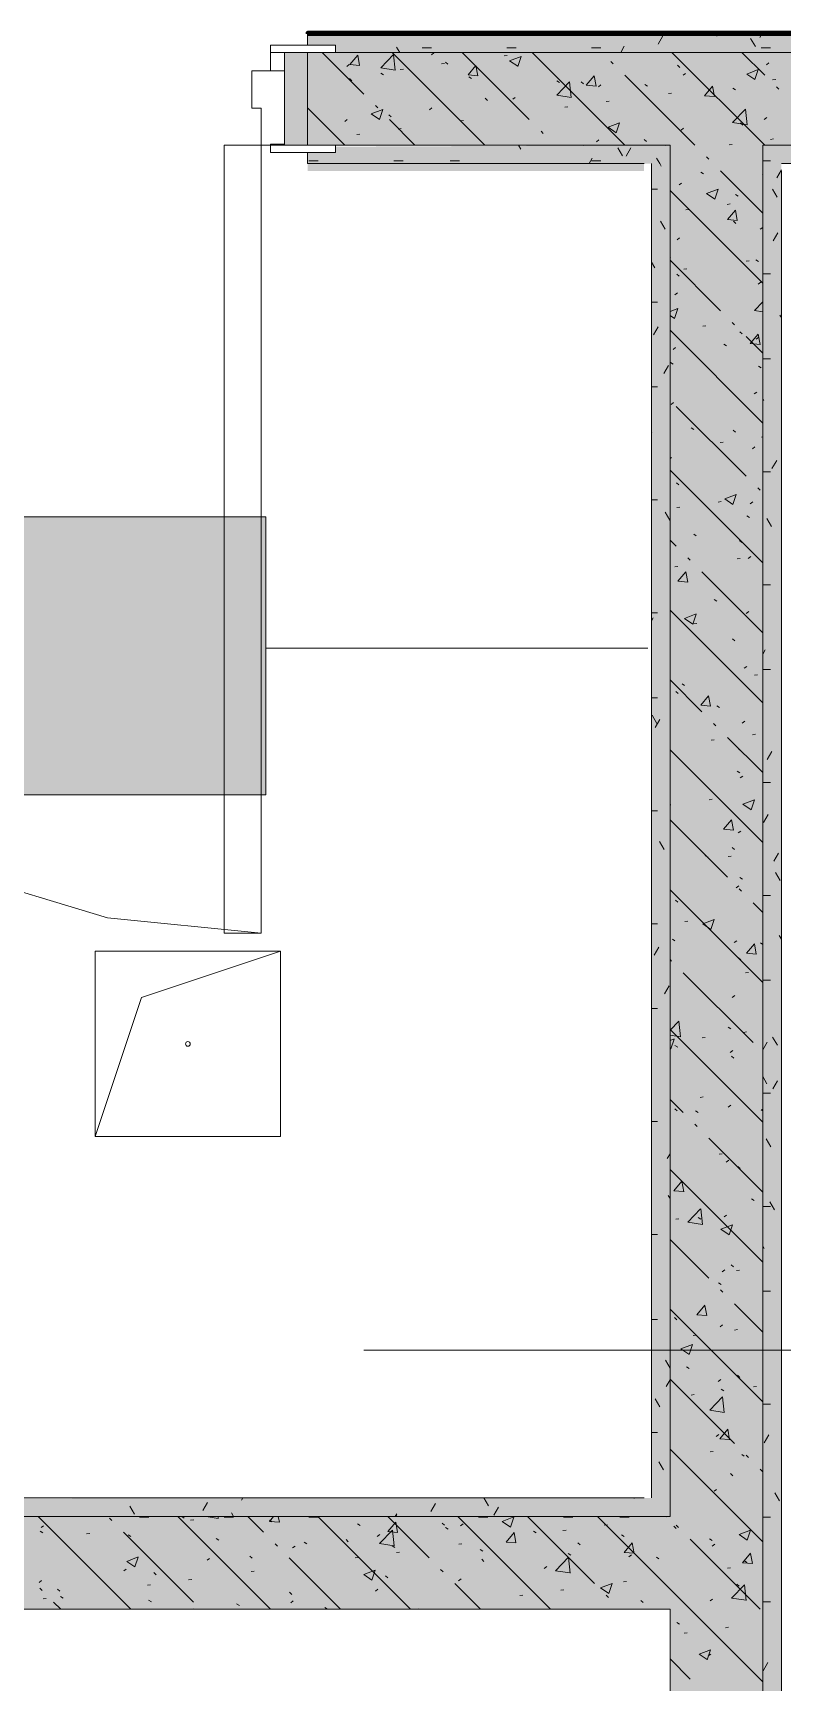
# Model space of a CAD drawing. Header units: millimetres. Extents: x -3817 to 677485, y -22715 to 103890.
# Drawn here: x 76877 to 77685, y 9353 to 11132 of the extents above; entities that cross this region are included whole.
import ezdxf

# ---------------------------------------------------------------- set-up
doc = ezdxf.new("R2010")
doc.units = ezdxf.units.MM
doc.layers.add('PDF _Геометрия', color=7, linetype='Continuous', true_color=0x1d1d1d)
doc.layers.add('PDF _Сплошная заливка', color=7, linetype='Continuous', true_color=0xffffff)

msp = doc.modelspace()

# ---------------------------------------------------------------- hatches: boundary and pattern name
at = {"layer": 'PDF _Сплошная заливка', "transparency": 33554559}
h = msp.add_hatch(color=256, dxfattribs=at)
h.paths.add_polyline_path([(77971.3, 11111.3), (77971.3, 11119.3), (78001.3, 11119.3), (78001.3, 11131.4), (77173.3, 11131.4), (77173.3, 11119.3), (77203.3, 11119.3), (77203.3, 11111.3), (77854.1, 11111.3)], flags=0)
h.paths.add_polyline_path([(80873.3, 11111.3), (80873.3, 11131.4), (80508.3, 11131.4), (80508.3, 11119.3), (80538.3, 11119.3), (80538.3, 11111.3)], flags=0)
h.paths.add_polyline_path([(79378.3, 11111.3), (79378.3, 11119.3), (79408.3, 11119.3), (79408.3, 11131.4), (79101.3, 11131.4), (79101.3, 11119.3), (79131.3, 11119.3), (79131.3, 11111.3)], flags=0)
h.paths.add_polyline_path([(76193.3, 11111.3), (76193.3, 11119.3), (76223.3, 11119.3), (76223.3, 11131.4), (75953.3, 11131.4), (75953.3, 11111.3)], flags=0)
h = msp.add_hatch(color=256, dxfattribs=at)
h.paths.add_polyline_path([(81973.3, 11011.3), (82073.3, 11011.3), (82073.3, 11111.3), (80508.3, 11111.3), (80508.3, 11011.3), (81565, 11011.3)], flags=0)
h.paths.add_polyline_path([(76223.3, 11011.3), (76223.3, 11111.3), (75943.3, 11111.3), (75943.3, 11011.3), (76193.3, 11011.3)], flags=0)
h.paths.add_polyline_path([(77173.3, 11011.3), (78001.3, 11011.3), (78001.3, 11111.3), (77173.3, 11111.3)], flags=0)
h.paths.add_polyline_path([(79408.3, 11011.3), (79408.3, 11111.3), (79101.3, 11111.3), (79101.3, 11011.3), (79378.3, 11011.3)], flags=0)
h = msp.add_hatch(color=256, dxfattribs=at)
h.paths.add_polyline_path([(77544.2, 10991.4), (77564.2, 10991.4), (77564.2, 11011.3), (77203.3, 11009.7), (77203.3, 11003.3), (77173.3, 11003.3), (77173.3, 10991.4), (77536.2, 10991.4)], flags=0)
h.paths.add_polyline_path([(76223.3, 10991.4), (76223.3, 11003.3), (76193.3, 11003.3), (76193.3, 11011.3), (75963.3, 11011.3), (75963.3, 10991.4), (76193.3, 10991.4)], flags=0)
h = msp.add_hatch(color=256, dxfattribs=at)
h.paths.add_polyline_path([(78001.3, 10991.4), (78001.3, 11003.3), (77971.3, 11003.3), (77971.3, 11011.3), (77684.2, 11011.3), (77684.2, 10991.4), (77971.3, 10991.4)], flags=0)
h.paths.add_polyline_path([(79243.7, 10991.4), (79243.7, 11011.3), (79131.3, 11011.3), (79131.3, 11003.3), (79101.3, 11003.3), (79101.3, 10991.4), (79223.7, 10991.4)], flags=0)
for points in [[(77544.2, 9532), (77564.2, 9532), (77564.2, 10991.4), (77544.2, 10991.4), (77544.2, 9552)], [(77111.9, 9432), (77564.2, 9432), (77564.2, 9532), (76393.3, 9532), (76393.3, 9492), (76388.3, 9492), (76388.3, 9532), (76049.4, 9532), (76037.9, 9512), (76003.3, 9532), (75998.3, 9532), (75998.3, 9492), (75993.3, 9492), (75993.3, 9532), (75943.3, 9532), (75943.3, 9432), (76393.3, 9432)]]:
    msp.add_hatch(color=256, dxfattribs=at).paths.add_polyline_path(points)
h = msp.add_hatch(color=256, dxfattribs=at)
h.paths.add_polyline_path([(75993.3, 9532), (76003.3, 9532), (76014.8, 9552), (75943.3, 9552), (75943.3, 9532)], flags=0)
h.paths.add_polyline_path([(76227.9, 9532), (77544.2, 9532), (77544.2, 9552), (76060.3, 9550.7), (76049.4, 9532)], flags=0)

# ---------------------------------------------------------------- linework, layer by layer
at = {"layer": 'PDF _Геометрия', "color": 253, "lineweight": 13, "true_color": 0xaaaaaa}
for points in [[(77133.3, 11119.3), (77133.3, 11111.3), (77203.3, 11111.3), (77203.3, 11119.3)], [(77133.3, 11111.3), (77133.3, 11091.4), (77148.3, 11091.4), (77148.3, 11111.3)], [(77148.3, 11111.3), (77148.3, 11011.3), (77173.3, 11011.3), (77173.3, 11111.3)], [(77123.3, 11011.3), (77148.3, 11011.3), (77148.3, 11091.4), (77113.3, 11091.4), (77113.3, 11051.3), (77123.3, 11051.3)], [(77123.3, 10161.4), (77123.3, 11011.3), (77083.3, 11011.3), (77083.3, 10161.4)], [(77133.3, 11012.4), (77133.3, 11011.3), (77148.3, 11011.3), (77148.3, 11012.4)], [(77133.3, 11011.3), (77133.3, 11003.3), (77203.3, 11003.3), (77203.3, 11011.3)]]:
    msp.add_lwpolyline(points, close=True, dxfattribs=at)
at = {"layer": 'PDF _Геометрия', "color": 231, "lineweight": 70, "true_color": 0xff80c0}
msp.add_lwpolyline([(77173.3, 11131.4), (78001.3, 11131.4), (78001.3, 11132.4), (77173.3, 11132.4)], close=True, dxfattribs=at)
at = {"layer": 'PDF _Геометрия', "color": 9, "lineweight": 9, "true_color": 0xc0c0c0}
for points in [[(78001.3, 11119.3), (78001.3, 11131.4), (77173.3, 11131.4), (77173.3, 11119.3)], [(77173.3, 11111.3), (77173.3, 11011.3)], [(77173.3, 11003.3), (77173.3, 10991.4)]]:
    msp.add_lwpolyline(points, dxfattribs=at)
at = {"layer": 'PDF _Геометрия', "color": 253, "lineweight": 9, "true_color": 0x9b9b9b}
for points in [[(77191.1, 11130.8), (77190.8, 11131.4)], [(77514.8, 11118), (77511, 11111.3)], [(77556.5, 11129.1), (77551.4, 11120.4)], [(77614.5, 11128.9), (77613.1, 11131.4)], [(77656.2, 11117.7), (77651.1, 11126.4)], [(77663.3, 11131.4), (77661.1, 11127.5)], [(77272.7, 11111.3), (77269.3, 11117.2)], [(77296.7, 11116.3), (77306.8, 11116.3)], [(77388.1, 11116.3), (77398.2, 11116.3)], [(77479.6, 11116.3), (77489.6, 11116.3)], [(77662.5, 11116.3), (77672.5, 11116.3)], [(77403.4, 11007), (77400.8, 11011.3)], [(77471.4, 11011), (77471.2, 11011.3)], [(77558.8, 11011.3), (77558.5, 11010.8)], [(77174.8, 10994.4), (77184.8, 10994.4)], [(77266.2, 10994.4), (77276.3, 10994.4)], [(77327.2, 10994.4), (77337.2, 10994.4)], [(77480.3, 10997.2), (77476.9, 10991.4)], [(77479.6, 10994.4), (77489.6, 10994.4)], [(77513, 10999.9), (77508, 11008.6)], [(77521.9, 11008.3), (77516.9, 10999.6)], [(77554.7, 10988.7), (77553.2, 10991.4), (77549.6, 10997.4)], [(77664.2, 10994.4), (77672.5, 10994.4)], [(77684.2, 10984.6), (77679.3, 10976.2)], [(77544.2, 10963.9), (77550.6, 10963.9)], [(77679.6, 10955.3), (77674.6, 10964)], [(77558.8, 10920.7), (77553.7, 10929.4)], [(77680.3, 10916.9), (77675.2, 10908.2)], [(77547.6, 10879.1), (77544.2, 10885)], [(77664.2, 10872.5), (77672.5, 10872.5)], [(77544.2, 10842), (77550.6, 10842)], [(77684.2, 10825.4), (77682.7, 10827.9)], [(77551.3, 10815.4), (77546.2, 10806.7)], [(77664.2, 10781), (77672.5, 10781)], [(77562.4, 10773.7), (77557.4, 10765)], [(77544.2, 10750.6), (77550.6, 10750.6)], [(77665.4, 10735.9), (77664.2, 10738.1)], [(77544.6, 10701.4), (77544.2, 10702.1)], [(77664.2, 10659.1), (77672.5, 10659.1)], [(77679.2, 10671.1), (77674.1, 10662.4)], [(77544.2, 10628.6), (77550.6, 10628.6)], [(77563.9, 10606.9), (77558.9, 10615.6)], [(77673.6, 10599.9), (77668.6, 10608.6)], [(77664.2, 10537.2), (77672.5, 10537.2)], [(77544.2, 10506.7), (77550.6, 10506.7)], [(77546.1, 10501.6), (77544.2, 10498.2)], [(77666.9, 10467), (77664.2, 10462.2)], [(77664.2, 10445.7), (77672.5, 10445.7)], [(77544.2, 10415.3), (77550.6, 10415.3)], [(77549.8, 10387.6), (77544.8, 10396.3)], [(77553.2, 10391.9), (77548.1, 10383.2)], [(77674, 10357.4), (77669, 10348.7)], [(77664.2, 10323.8), (77672.5, 10323.8)], [(77544.2, 10293.4), (77550.6, 10293.4)], [(77669.9, 10289.3), (77664.9, 10280.6)], [(77558, 10251.5), (77552.9, 10260.2)], [(77681.1, 10247.7), (77676, 10239)], [(77682.9, 10218.1), (77677.8, 10226.8)], [(77664.2, 10201.9), (77672.5, 10201.9)], [(77544.2, 10171.4), (77550.6, 10171.4)], [(77684.2, 10154.9), (77681.9, 10158.7)], [(77552.1, 10146.2), (77547, 10137.5)], [(77563.2, 10104.6), (77558.2, 10095.8)], [(77664.2, 10110.5), (77672.5, 10110.5)], [(77544.2, 10080), (77550.6, 10080)], [(77668.8, 10043.6), (77664.2, 10035.5)], [(77679.9, 10040.4), (77674.8, 10049.1)], [(77668.7, 9998.7), (77664.2, 10006.6)], [(77680, 10002), (77674.9, 9993.3)], [(77664.2, 9988.6), (77672.5, 9988.6)], [(77544.2, 9958.1), (77550.6, 9958.1)], [(77672.8, 9930.7), (77667.8, 9939.4)], [(77564.2, 9923.3), (77561.2, 9918.1)], [(77564.2, 9875), (77562.2, 9878.4)], [(77664.2, 9866.6), (77672.5, 9866.6)], [(77676.9, 9862.7), (77671.9, 9871.4)], [(77544.2, 9836.1), (77550.6, 9836.1)], [(77665.7, 9821), (77664.2, 9823.7)], [(77664.2, 9775.2), (77672.5, 9775.2)], [(77544.2, 9744.7), (77550.6, 9744.7)], [(77564.2, 9692.1), (77559.2, 9700.7)], [(77564.2, 9679.4), (77560.1, 9672.4)], [(77553.1, 9650.4), (77548, 9659.1)], [(77664.2, 9653.3), (77672.5, 9653.3)], [(77544.2, 9622.8), (77550.6, 9622.8)], [(77670.7, 9620.2), (77665.7, 9611.5)], [(77557.2, 9582.4), (77552.1, 9591.1)], [(77682.1, 9548.9), (77677, 9557.6)], [(76986.5, 9534.4), (76981.5, 9543.2)], [(77065.5, 9547.2), (77060.5, 9538.5)], [(77093.5, 9532), (77091.1, 9536.1)], [(77103.4, 9552), (77102.1, 9549.7)], [(77269.6, 9535), (77267.8, 9532)], [(77311.2, 9546.1), (77306.2, 9537.4)], [(77368.3, 9543.7), (77363.5, 9552)], [(77379.3, 9542.1), (77374.2, 9533.4)], [(77525.7, 9552), (77525.5, 9551.6)], [(76991.9, 9531.4), (77002, 9531.4)], [(77023.1, 9532), (77023.1, 9532)], [(77083.3, 9531.4), (77093.4, 9531.4)], [(77174.8, 9531.4), (77184.8, 9531.4)], [(77269.5, 9532), (77268.8, 9533.1)], [(77357.7, 9531.4), (77367.7, 9531.4)], [(77449.1, 9531.4), (77459.2, 9531.4)], [(77510.1, 9531.4), (77520.1, 9531.4)], [(77664.2, 9531.4), (77672.5, 9531.4)], [(77664.2, 9439.9), (77672.5, 9439.9)], [(77669.6, 9374.4), (77664.6, 9365.7)]]:
    msp.add_lwpolyline(points, dxfattribs=at)
at = {"layer": 'PDF _Геометрия', "color": 252, "lineweight": 9, "true_color": 0x878787}
for points in [[(77233.9, 11066.5), (77189.1, 11111.3)], [(77229.4, 11097.3), (77218.8, 11098.2), (77227.4, 11108.4)], [(77229.4, 11097.2), (77227.4, 11108.4)], [(77267.9, 11092.1), (77252.1, 11094.6), (77266, 11109)], [(77364.5, 11011.3), (77264.5, 11111.3)], [(77267.9, 11092.1), (77266, 11108.9)], [(77306.9, 11108.7), (77309.6, 11110.8)], [(77322.1, 11100.9), (77324.6, 11098.7)], [(77412.4, 11038.9), (77339.9, 11111.3)], [(77385.1, 11107.7), (77388.4, 11108.2)], [(77400.1, 11096.4), (77391.2, 11102.4), (77403.7, 11107.1)], [(77400.1, 11096.3), (77403.7, 11107.1)], [(77515.3, 11011.3), (77415.3, 11111.3)], [(77502.9, 11099.2), (77500.4, 11101.7)], [(77666.2, 11011.3), (77566.2, 11111.3)], [(77666.4, 11086.7), (77641.7, 11111.3)], [(77668, 11098.1), (77670.6, 11100.2)], [(77215.6, 11096.2), (77218.3, 11098.2)], [(77218.4, 11083.1), (77220.9, 11080.9)], [(77252.3, 11089), (77255.1, 11087.2)], [(77273.2, 11093), (77276.6, 11093.4)], [(77317.8, 11098.9), (77321.1, 11099.3)], [(77356.9, 11086.1), (77346.3, 11087.1), (77354.9, 11097.3)], [(77347.2, 11084.9), (77350, 11083.1)], [(77357, 11086.1), (77354.9, 11097.2)], [(77484.5, 11075), (77473.8, 11075.9), (77482.4, 11086.1)], [(77484.5, 11074.9), (77482.4, 11086.1)], [(77590.9, 11011.2), (77590.8, 11011.3), (77515.5, 11086.7)], [(77572.1, 11097.5), (77574.6, 11095.2)], [(77578.2, 11086.8), (77580.8, 11088.8)], [(77655.6, 11082.1), (77646.8, 11088.1), (77659.2, 11092.9)], [(77655.6, 11082.1), (77659.2, 11092.8)], [(77674.7, 11081.9), (77678.1, 11082.3)], [(77457.7, 11062.7), (77441.9, 11065.1), (77455.7, 11079.6)], [(77442.1, 11080.9), (77444.9, 11079.1)], [(77457.7, 11062.6), (77455.7, 11079.5)], [(77468.4, 11079.7), (77470.9, 11077.4)], [(77486.9, 11074.2), (77489.6, 11076.3)], [(77537, 11076.9), (77539.8, 11075.1)], [(77562.5, 11067.1), (77565.8, 11067.6)], [(77612, 11063.8), (77601.4, 11064.7), (77609.9, 11075)], [(77612, 11063.8), (77610, 11074.9)], [(77631.9, 11072.9), (77634.7, 11071.1)], [(77681.4, 11071.6), (77678.9, 11074.1)], [(77213.6, 11011.3), (77173.3, 11051.7)], [(77250.7, 11039), (77241.8, 11045), (77254.3, 11049.8)], [(77249, 11051.5), (77246.4, 11054)], [(77250.7, 11039), (77254.3, 11049.7)], [(77304.7, 11049.5), (77307.4, 11051.6)], [(77364.7, 11061.9), (77367.2, 11059.6)], [(77394.5, 11060.9), (77397.2, 11062.9)], [(77450.6, 11052.4), (77453.9, 11052.8)], [(77495.1, 11058.3), (77498.4, 11058.7)], [(77647.4, 11033.3), (77631.6, 11035.7), (77645.5, 11050.1)], [(77647.4, 11033.2), (77645.5, 11050.1)], [(77213.4, 11037), (77216.1, 11039)], [(77261, 11044.1), (77263.5, 11041.8)], [(77289.1, 11011.3), (77261.5, 11038.9)], [(77271, 11028.7), (77274.3, 11029.2)], [(77338.3, 11037.6), (77341.6, 11038)], [(77506.2, 11024.8), (77497.4, 11030.8), (77509.8, 11035.5)], [(77506.2, 11024.7), (77509.8, 11035.5)], [(77576, 11027.6), (77578.7, 11029.6)], [(77640, 11035.3), (77642.5, 11033)], [(77665.8, 11038.9), (77668.5, 11041)], [(77226.5, 11022.9), (77229.8, 11023.3)], [(77427.5, 11023.8), (77425, 11026.3)], [(77484.7, 11015), (77487.4, 11017.1)], [(77536.3, 11017.5), (77538.8, 11015.2)], [(77628, 11011.8), (77631.3, 11012.2)], [(77672.5, 11017.6), (77675.8, 11018.1)], [(77606, 10996.1), (77603.5, 10998.7)], [(77597.3, 10982.1), (77600.1, 10980.3)], [(77664.2, 10938), (77618.6, 10983.6)], [(77663.7, 10979.8), (77664.2, 10980.1)], [(77664.2, 10862.5), (77564.2, 10962.5)], [(77573.9, 10968.4), (77576.5, 10970.4)], [(77612.3, 10953.2), (77603.5, 10959.2), (77616, 10964)], [(77612.4, 10953.2), (77616, 10963.9)], [(77634.8, 10958.2), (77637.6, 10956.4)], [(77581.2, 10941.6), (77584.5, 10942.1)], [(77625.7, 10947.5), (77629, 10947.9)], [(77626, 10931), (77634.6, 10941.2)], [(77636.7, 10930), (77634.6, 10941.2)], [(77626, 10931), (77636.7, 10930.1)], [(77632.7, 10929.2), (77635.1, 10926.9)], [(77661.5, 10920.6), (77664.2, 10922.6)], [(77571.7, 10909.2), (77574.4, 10911.2)], [(77564.2, 10890.2), (77564.7, 10889.9)], [(77618.6, 10832.7), (77564.2, 10887.1)], [(77646.3, 10886.2), (77649.6, 10886.7)], [(77656.8, 10887.7), (77659.6, 10885.9)], [(77571.6, 10872.3), (77574.1, 10870.1)], [(77578.9, 10877.4), (77582.3, 10877.8)], [(77569.5, 10850), (77572.2, 10852)], [(77659.3, 10861.4), (77662, 10863.4)], [(77564.2, 10831.8), (77572.7, 10835)], [(77569.1, 10824.2), (77572.7, 10835)], [(77664.2, 10831.7), (77655.2, 10833.1), (77664.2, 10842.4)], [(77564.2, 10827.6), (77569.1, 10824.3)], [(77599.5, 10816.1), (77602.8, 10816.6)], [(77633.7, 10817.6), (77631.2, 10820.1)], [(77664.2, 10711.6), (77564.2, 10811.6)], [(77639.5, 10810.1), (77642, 10807.8)], [(77664.2, 10787.1), (77646.2, 10805)], [(77661.3, 10796.3), (77650.7, 10797.3), (77659.3, 10807.5)], [(77657.2, 10802.2), (77659.8, 10804.2)], [(77661.3, 10796.3), (77659.3, 10807.4)], [(77567.4, 10790.8), (77570, 10792.9)], [(77622.2, 10796.8), (77625, 10795)], [(77564.8, 10776.9), (77567.6, 10775.1)], [(77659.7, 10772.9), (77662.5, 10771.1)], [(77655, 10743), (77657.7, 10745)], [(77565.2, 10731.6), (77567.9, 10733.7)], [(77646.2, 10654.2), (77570.8, 10729.6)], [(77586.8, 10706.4), (77589.7, 10704.6)], [(77618.2, 10690.7), (77621.6, 10691.1)], [(77632.2, 10704), (77634.6, 10701.8)], [(77662.8, 10696.5), (77664.2, 10696.7)], [(77564.2, 10673.3), (77565.7, 10674.5)], [(77652.9, 10683.8), (77655.5, 10685.9)], [(77664.2, 10560.8), (77564.2, 10660.8)], [(77571.1, 10647.2), (77573.5, 10644.9)], [(77661.3, 10639.1), (77658.8, 10641.6)], [(77571.5, 10620.5), (77574.8, 10621)], [(77616, 10626.4), (77619.3, 10626.8)], [(77632, 10623.8), (77623.1, 10629.7), (77635.6, 10634.5)], [(77632, 10623.7), (77635.6, 10634.4)], [(77650.7, 10624.6), (77653.4, 10626.7)], [(77647.1, 10611.6), (77649.9, 10609.8)], [(77570.8, 10578.7), (77564.2, 10585.4)], [(77589.7, 10591.7), (77592.5, 10589.9)], [(77639, 10585), (77641.4, 10582.7)], [(77648.5, 10565.4), (77651.2, 10567.5)], [(77569.2, 10556.3), (77572.5, 10556.7)], [(77583.2, 10540), (77572.5, 10540.9), (77581.1, 10551.2)], [(77583.2, 10540), (77581.1, 10551.1)], [(77585.9, 10563.6), (77583.4, 10566.2)], [(77664.2, 10485.4), (77598.5, 10551.1)], [(77636.5, 10565.1), (77639.9, 10565.6)], [(77611.7, 10521.2), (77614.6, 10519.4)], [(77664.2, 10409.9), (77564.2, 10509.9)], [(77588.7, 10494.8), (77579.8, 10500.8), (77592.3, 10505.6)], [(77588.7, 10494.8), (77592.3, 10505.5)], [(77589.8, 10495), (77593.1, 10495.4)], [(77646.4, 10506.3), (77649, 10508.3)], [(77631.6, 10478.9), (77634.1, 10476.6)], [(77644.2, 10447.1), (77646.9, 10449.1)], [(77598.5, 10400.2), (77564.2, 10434.5)], [(77577.1, 10430.3), (77579.9, 10428.5)], [(77655.3, 10439.7), (77658.6, 10440.1)], [(77570.5, 10422), (77573, 10419.8)], [(77607.8, 10406.3), (77597.2, 10407.2), (77605.8, 10417.4)], [(77607.8, 10406.2), (77605.8, 10417.4)], [(77614.6, 10406.5), (77617.4, 10404.7)], [(77642, 10387.9), (77644.7, 10389.9)], [(77613.6, 10385.1), (77611, 10387.6)], [(77664.2, 10334.5), (77626.1, 10372.5)], [(77653, 10375.4), (77656.3, 10375.8)], [(77664.2, 10259), (77564.2, 10359)], [(77608.5, 10369.5), (77611.8, 10370)], [(77638.4, 10359.8), (77640.9, 10357.5)], [(77636.7, 10336), (77639.5, 10334.2)], [(77639.9, 10328.7), (77642.5, 10330.7)], [(77564.2, 10299.7), (77565.1, 10299.8)], [(77606.3, 10305.3), (77609.6, 10305.7)], [(77651.6, 10294.3), (77642.7, 10300.3), (77655.2, 10305.1)], [(77651.6, 10294.3), (77655.2, 10305)], [(77626.1, 10221.7), (77564.2, 10283.7)], [(77632.5, 10272.5), (77621.9, 10273.5), (77630.4, 10283.7)], [(77632.5, 10272.5), (77630.4, 10283.6)], [(77637.7, 10269.5), (77640.4, 10271.5)], [(77631.1, 10253.7), (77633.6, 10251.5)], [(77602, 10245.1), (77604.9, 10243.3)], [(77626.8, 10244), (77630.1, 10244.4)], [(77635.6, 10210.3), (77638.2, 10212.3)], [(77639.5, 10221.2), (77642.3, 10219.4)], [(77664.2, 10108.2), (77564.2, 10208.2)], [(77570, 10196.9), (77572.5, 10194.6)], [(77641.2, 10206.6), (77638.7, 10209.1)], [(77664.2, 10183.7), (77653.8, 10194)], [(77608.3, 10165.4), (77599.5, 10171.4), (77611.9, 10176.1)], [(77608.3, 10165.3), (77611.9, 10176.1)], [(77580, 10173.9), (77583.4, 10174.3)], [(77566.7, 10154.7), (77569.5, 10152.9)], [(77633.4, 10151.1), (77636.1, 10153.2)], [(77657.2, 10138.8), (77646.5, 10139.7), (77655.1, 10149.9)], [(77657.2, 10138.7), (77655.1, 10149.9)], [(77661.6, 10150.7), (77664.2, 10149.1)], [(77565.8, 10131.2), (77564.2, 10132.8)], [(77637.9, 10134.7), (77640.4, 10132.4)], [(77653.8, 10043.2), (77578.4, 10118.6)], [(77645.6, 10118.5), (77648.9, 10119)], [(77631.2, 10091.9), (77633.9, 10094)], [(77564.2, 10056.6), (77573.6, 10066.4)], [(77664.2, 9957.3), (77564.2, 10057.3)], [(77564.2, 10051.3), (77575.5, 10049.5)], [(77575.5, 10049.5), (77573.6, 10066.4)], [(77626.9, 10059.9), (77629.8, 10058.1)], [(77643.3, 10054.3), (77646.6, 10054.7)], [(77564.2, 10045.5), (77568.6, 10047.2)], [(77564.2, 10037), (77565, 10036.5)], [(77565, 10036.4), (77568.6, 10047.1)], [(77569.5, 10040), (77572.4, 10038.2)], [(77598.8, 10048.4), (77602.1, 10048.8)], [(77629.1, 10032.7), (77631.7, 10034.8)], [(77630.6, 10028.6), (77633.1, 10026.3)], [(77578.4, 9967.7), (77564.2, 9981.9)], [(77596.5, 9984.1), (77599.8, 9984.6)], [(77663.9, 9993), (77664.2, 9993)], [(77569.5, 9971.7), (77572, 9969.5)], [(77591.6, 9969.5), (77594.4, 9967.7)], [(77626.9, 9973.6), (77629.6, 9975.6)], [(77664.2, 9969.6), (77662.3, 9970.8), (77664.2, 9971.5)], [(77593.4, 9952.6), (77590.9, 9955.1)], [(77664.2, 9881.9), (77606, 9940.1)], [(77617.1, 9922.9), (77620.4, 9923.3)], [(77624.7, 9914.4), (77627.4, 9916.4)], [(77637.4, 9909.5), (77639.9, 9907.3)], [(77664.2, 9806.4), (77564.2, 9906.4)], [(77579, 9882.5), (77568.3, 9883.4), (77576.9, 9893.6)], [(77579, 9882.4), (77576.9, 9893.6)], [(77651.9, 9874.6), (77654.7, 9872.8)], [(77599.1, 9846.9), (77583.3, 9849.4), (77597.1, 9863.8)], [(77599.1, 9846.9), (77597.2, 9863.8)], [(77622.6, 9855.2), (77625.2, 9857.2)], [(77570.3, 9852.8), (77573.6, 9853.2)], [(77594.4, 9854.7), (77597.3, 9852.9)], [(77627.9, 9835.9), (77619.1, 9841.9), (77631.5, 9846.7)], [(77627.9, 9835.9), (77631.5, 9846.6)], [(77606, 9789.2), (77564.2, 9831)], [(77630.1, 9803.4), (77632.5, 9801.2)], [(77616.5, 9784.2), (77619.3, 9782.4)], [(77620.4, 9796), (77623.1, 9798)], [(77635.8, 9797.4), (77639.2, 9797.8)], [(77621.1, 9774.1), (77618.6, 9776.6)], [(77664.2, 9655.6), (77564.2, 9755.6)], [(77603.6, 9748.7), (77593, 9749.7), (77601.6, 9759.9)], [(77603.7, 9748.7), (77601.6, 9759.8)], [(77664.2, 9731), (77633.7, 9761.5)], [(77569, 9746.6), (77571.4, 9744.3)], [(77618.3, 9736.8), (77620.9, 9738.8)], [(77633.6, 9733.1), (77636.9, 9733.6)], [(77584.6, 9707), (77575.8, 9713), (77588.2, 9717.7)], [(77584.7, 9706.9), (77588.3, 9717.7)], [(77589.1, 9727.3), (77592.4, 9727.7)], [(77633.7, 9610.7), (77564.2, 9680.2)], [(77581.9, 9693.4), (77584.7, 9691.6)], [(77616.1, 9677.6), (77618.8, 9679.7)], [(77636.9, 9684.4), (77639.3, 9682.1)], [(77586.8, 9663), (77590.1, 9663.5)], [(77622.7, 9644.3), (77606.9, 9646.7), (77620.7, 9661.2)], [(77619.4, 9669.5), (77622.2, 9667.7)], [(77622.7, 9644.2), (77620.7, 9661.1)], [(77654.1, 9671.9), (77657.5, 9672.3)], [(77628.3, 9615), (77617.7, 9615.9), (77626.3, 9626.1)], [(77628.3, 9614.9), (77626.3, 9626.1)], [(77613.9, 9618.4), (77616.6, 9620.5)], [(77664.2, 9504.7), (77564.2, 9604.7)], [(77607.4, 9601.8), (77610.7, 9602.2)], [(77641.4, 9599), (77644.2, 9597.2)], [(77648.8, 9595.6), (77646.2, 9598.1)], [(77629.5, 9578.3), (77632, 9576)], [(77664.2, 9580.2), (77661.3, 9583)], [(77611.8, 9559.2), (77614.4, 9561.3)], [(76982.6, 9432), (76882.6, 9532)], [(76886, 9520.1), (76888.6, 9522.1)], [(76962.3, 9527.7), (76959.8, 9530.2)], [(77133.4, 9432), (77033.4, 9532)], [(77037.7, 9532), (77040.1, 9530.4)], [(77047.2, 9528), (77050.6, 9528.4)], [(77064, 9532), (77077, 9529.9)], [(77077, 9529.9), (77076.8, 9532)], [(77125.7, 9515.1), (77108.9, 9532)], [(77142.9, 9525.9), (77132.2, 9526.8), (77136.6, 9532)], [(77132.2, 9528.2), (77135, 9526.4)], [(77142.9, 9525.8), (77141.7, 9532)], [(77284.3, 9432), (77184.3, 9532)], [(77227.1, 9524.2), (77230, 9522.4)], [(77266.7, 9500.5), (77250.9, 9503), (77264.8, 9517.4)], [(77304.3, 9487.5), (77259.8, 9532)], [(77270.4, 9514.7), (77259.8, 9515.7), (77268.3, 9525.9)], [(77266.8, 9500.5), (77264.8, 9517.4)], [(77270.4, 9514.7), (77268.3, 9525.8)], [(77318.5, 9524.9), (77320.9, 9522.6)], [(77322, 9520.2), (77324.9, 9518.4)], [(77435.2, 9432), (77335.2, 9532)], [(77338.3, 9522), (77341, 9524)], [(77392, 9520.7), (77383.1, 9526.7), (77395.6, 9531.5)], [(77392, 9520.7), (77395.6, 9531.4)], [(77482.8, 9459.8), (77410.6, 9532)], [(77448.7, 9516.9), (77452.1, 9517.3)], [(77664.2, 9353.8), (77564.2, 9453.8), (77486, 9532)], [(77493.2, 9522.8), (77496.6, 9523.2)], [(77560.6, 9531.6), (77563.1, 9532)], [(77568.4, 9521.5), (77570.9, 9519.2)], [(77573.3, 9520.1), (77570.8, 9522.7)], [(77647.5, 9506.5), (77638.7, 9512.5), (77651.1, 9517.2)], [(77647.5, 9506.4), (77651.1, 9517.2)], [(76885, 9516.3), (76887.8, 9514.5)], [(76934.9, 9513.2), (76938.3, 9513.7)], [(77050.3, 9439.7), (76974.9, 9515.1)], [(76979.9, 9512.3), (76982.7, 9510.5)], [(77074.8, 9508.3), (77077.6, 9506.5)], [(77140.8, 9500), (77138.3, 9502.5)], [(77157.2, 9498.1), (77159.9, 9500.1)], [(77169.7, 9504.3), (77172.5, 9502.5)], [(77214.8, 9507.1), (77217.2, 9504.8)], [(77248.5, 9510.6), (77251.2, 9512.7)], [(77264.6, 9500.3), (77267.4, 9498.5)], [(77336.4, 9502.1), (77339.8, 9502.6)], [(77397.9, 9503.6), (77387.3, 9504.5), (77395.9, 9514.7)], [(77397.9, 9503.5), (77395.9, 9514.7)], [(77417, 9516.2), (77419.8, 9514.4)], [(77464.8, 9503.7), (77467.2, 9501.4)], [(77511.9, 9512.1), (77514.7, 9510.3)], [(77525.5, 9492.4), (77514.8, 9493.3), (77523.4, 9503.6)], [(77525.5, 9492.3), (77523.4, 9503.5)], [(77661.3, 9432.1), (77585.9, 9507.6)], [(77606.8, 9508.1), (77609.6, 9506.3)], [(77609.6, 9500), (77612.3, 9502.1)], [(76987.1, 9477.6), (76978.2, 9483.6), (76990.7, 9488.4)], [(76987.1, 9477.6), (76990.7, 9488.3)], [(77064.9, 9484.8), (77067.5, 9486.8)], [(77111.1, 9489.3), (77113.5, 9487)], [(77208.9, 9432), (77153.4, 9487.5)], [(77224.6, 9487.4), (77227.9, 9487.8)], [(77269.1, 9493.3), (77272.4, 9493.7)], [(77359.5, 9496.3), (77362.4, 9494.5)], [(77361.1, 9485.9), (77363.5, 9483.6)], [(77456.5, 9471.1), (77440.7, 9473.5), (77454.5, 9488)], [(77454.4, 9492.3), (77457.3, 9490.5)], [(77456.5, 9471), (77454.5, 9487.9)], [(77519.8, 9488.7), (77522.5, 9490.7)], [(77549.4, 9488.3), (77552.2, 9486.5)], [(77653, 9481.3), (77642.4, 9482.2), (77650.9, 9492.4)], [(77644.3, 9484.3), (77647.1, 9482.5)], [(77653, 9481.2), (77650.9, 9492.3)], [(76975.1, 9473.4), (76977.7, 9475.4)], [(77007.4, 9471.5), (77009.9, 9469.2)], [(77045, 9463.7), (77048.3, 9464.2)], [(77112.3, 9472.6), (77115.6, 9473)], [(77242.6, 9463.4), (77233.8, 9469.3), (77246.2, 9474.1)], [(77242.6, 9463.3), (77246.2, 9474.1)], [(77257.4, 9468.1), (77259.8, 9465.8)], [(77319.4, 9472.4), (77316.8, 9474.9)], [(77336.2, 9462.8), (77338.8, 9464.9)], [(77428.5, 9476.1), (77431.2, 9478.2)], [(77626.1, 9476.3), (77629.4, 9476.7)], [(76883.8, 9460.9), (76886.5, 9462.9)], [(76886.9, 9452.3), (76884.4, 9454.8)], [(76903.7, 9453.7), (76906.2, 9451.4)], [(76907, 9445.8), (76909.8, 9444)], [(77000.5, 9457.9), (77003.8, 9458.3)], [(77153.7, 9450.3), (77156.2, 9448)], [(77246.4, 9451.4), (77249, 9453.5)], [(77359.8, 9432), (77331.9, 9459.8)], [(77402, 9446.8), (77405.3, 9447.2)], [(77446.5, 9452.6), (77449.8, 9453.1)], [(77498.1, 9449.1), (77489.3, 9455.1), (77501.7, 9459.9)], [(77497.9, 9444.7), (77495.4, 9447.2)], [(77498.1, 9449.1), (77501.7, 9459.8)], [(77513.8, 9461.5), (77517.1, 9461.9)], [(77646.3, 9441.7), (77630.4, 9444.1), (77644.3, 9458.5)], [(77636.3, 9459.2), (77638.8, 9457)], [(77646.3, 9441.6), (77644.3, 9458.5)], [(76888.2, 9443.1), (76891.5, 9443.5)], [(76907.2, 9432), (76899.4, 9439.7)], [(77001.9, 9441.8), (77004.8, 9440)], [(77050, 9432.5), (77050.5, 9432)], [(77096.8, 9437.8), (77099.7, 9436)], [(77155.1, 9438.9), (77157.7, 9441)], [(77191.8, 9433.8), (77194.6, 9432)], [(77289.7, 9432), (77293, 9432.4)], [(77510.6, 9432), (77510.5, 9432.1)], [(77532.7, 9441.4), (77535.1, 9439.2)], [(77607.5, 9440.9), (77610.1, 9442.9)], [(77571.4, 9417.8), (77574.2, 9416)], [(77623.8, 9412), (77627.2, 9412.5)], [(77579.3, 9406.2), (77582.6, 9406.6)], [(77585.9, 9356.7), (77564.2, 9378.4)], [(77604.3, 9377.6), (77595.4, 9383.5), (77607.9, 9388.3)], [(77604.3, 9377.5), (77607.9, 9388.2)], [(77605.3, 9381.7), (77608, 9383.7)]]:
    msp.add_lwpolyline(points, dxfattribs=at)
at = {"layer": 'PDF _Геометрия', "color": 9, "lineweight": 9, "true_color": 0xc0c0c0}
for points in [[(77971.3, 11111.3), (77203.3, 11111.3)], [(77971.3, 11011.3), (77684.2, 11011.3), (77664.2, 11011.3), (77664.2, 8902), (75963.3, 8902), (75943.3, 8902), (75943.3, 6259.2), (75943.3, 8902), (77664.2, 8902), (77664.2, 9002), (77664.2, 11011.3)], [(77564.2, 9532), (77564.2, 10991.4), (77564.2, 11011.3), (77564.2, 9532), (76049.4, 9532), (77544.2, 9532)], [(75943.3, 9002), (75943.3, 9432), (77564.2, 9432), (77564.2, 9002)]]:
    msp.add_lwpolyline(points, close=True, dxfattribs=at)
at = {"layer": 'PDF _Геометрия', "color": 253, "lineweight": 9, "true_color": 0xaaaaaa}
for points in [[(76273.3, 11011.3), (76289.6, 10845.5), (76338, 10686.1), (76416.5, 10539.1), (76522.2, 10410.3), (76651, 10304.6), (76798, 10226.1), (76957.4, 10177.7), (77123.3, 10161.4)], [(77233.8, 9711.4), (78821.3, 9711.4)]]:
    msp.add_lwpolyline(points, dxfattribs=at)
at = {"layer": 'PDF _Геометрия', "color": 7, "lineweight": 9}
for points in [[(77203.3, 11011.3), (77564.2, 11011.3)], [(77128.3, 10610.5), (76475.2, 10610.5), (76475.2, 10310.5), (77128.3, 10310.5)], [(77144.2, 10141.8), (77144.2, 9941.8), (76944.2, 9941.8), (76944.2, 10141.8)], [(77144.2, 10141.8), (76944.2, 10141.8), (76944.2, 9941.8), (77144.2, 9941.8)]]:
    msp.add_lwpolyline(points, close=True, dxfattribs=at)
for points in [[(77173.3, 10991.4), (77536.2, 10991.4)], [(77544.2, 10991.4), (77544.2, 10970.4), (77544.2, 9552)], [(77684.2, 10991.4), (77705.1, 10991.4), (78001.3, 10991.4)], [(77684.2, 8902), (77684.2, 10983.4)], [(77540.2, 10468.6), (77128.3, 10468.6)], [(76944.2, 9941.8), (76994.2, 10091.8), (77144.2, 10141.8)], [(77536.2, 9552), (76061, 9552)]]:
    msp.add_lwpolyline(points, dxfattribs=at)
msp.add_circle((77044.2, 10041.8), 2.5, dxfattribs=at)
at = {"layer": 'PDF _Сплошная заливка', "lineweight": 35, "transparency": 33554559}
for points in [[(77148.3, 11011.3), (77173.3, 11011.3), (77148.3, 11111.3), (77173.3, 11111.3)], [(77664.2, 9002), (77664.2, 11011.3), (77564.2, 9002), (77564.2, 11011.3)], [(77684.2, 8902), (77684.2, 11011.3), (77664.2, 8902), (77664.2, 11011.3)]]:
    msp.add_solid(points, dxfattribs=at)
at = {"layer": 'PDF _Сплошная заливка', "color": 1, "lineweight": 35, "transparency": 33554559}
msp.add_solid([(77536.2, 10983.4), (77536.2, 10991.4), (77173.3, 10983.4), (77173.3, 10991.4)], dxfattribs=at)
at = {"layer": 'PDF _Сплошная заливка', "lineweight": 9, "transparency": 33554559}
msp.add_solid([(77128.3, 10610.5), (76475.2, 10610.5), (77128.3, 10310.5), (76475.2, 10310.5)], dxfattribs=at)

doc.saveas('drawing.dxf')
